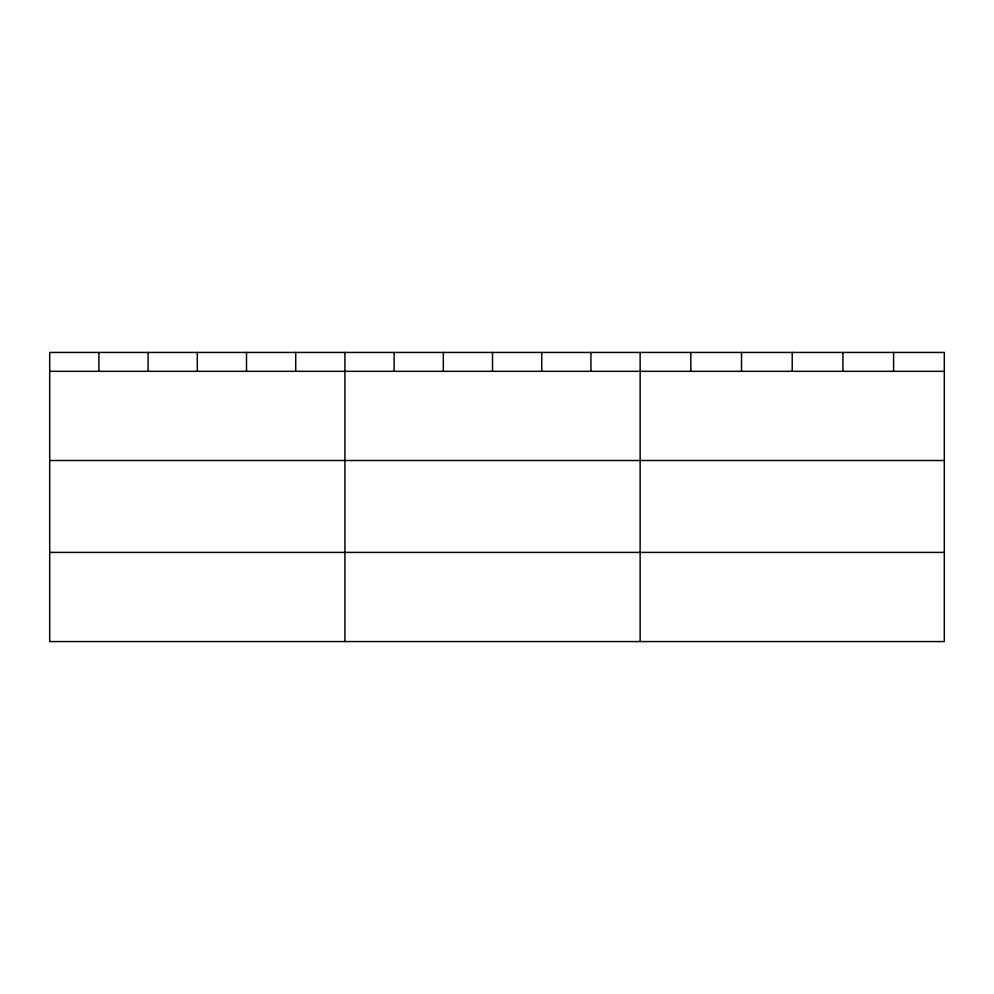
<?xml version="1.0" encoding="UTF-8"?>
<svg xmlns="http://www.w3.org/2000/svg" width="994" height="994" viewBox="0 0 994 994"><rect width="100%" height="100%" fill="white"/><g stroke="black" fill="none" stroke-linecap="round" stroke-linejoin="round"><path stroke-width="1.49" d="M944.3 371.334L944.3 641.565L49.7 641.565L49.7 352.435L944.3 352.435L944.3 371.334L49.7 371.334M49.7 460.508L944.3 460.508M49.7 552.391L944.3 552.391M893.606 352.435L893.606 371.334M842.912 352.435L842.912 371.334M792.218 352.435L792.218 371.334M741.524 352.435L741.524 371.334M690.83 352.435L690.83 371.334M640.136 352.435L640.136 641.565M590.933 352.435L590.933 371.334M541.73 352.435L541.73 371.334M492.527 352.435L492.527 371.334M443.324 352.435L443.324 371.334M394.121 352.435L394.121 371.334M344.918 352.435L344.918 641.565M295.715 352.435L295.715 371.334M246.512 352.435L246.512 371.334M197.309 352.435L197.309 371.334M148.106 352.435L148.106 371.334M98.903 352.435L98.903 371.334"/></g></svg>
